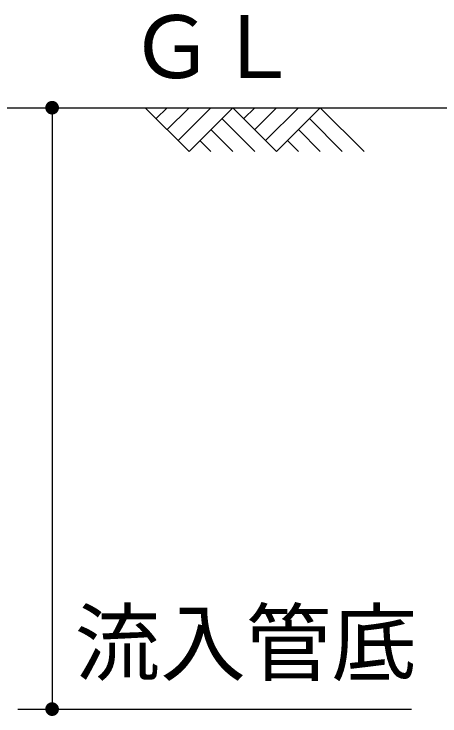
# Model space of a CAD drawing. Units: millimetres, scale not verified. Extents: x -14850 to 14850, y -10500 to 10500.
# Drawn here: x -10606 to -9983, y -3755 to -2728 of the extents above; entities that cross this region are included whole.
import ezdxf
from ezdxf.enums import TextEntityAlignment as Align

# ---------------------------------------------------------------- set-up
doc = ezdxf.new("R2010")
doc.units = ezdxf.units.MM
doc.header["$LTSCALE"] = 50
doc.layers.add('0-0_躯体', color=5, linetype='Continuous', lineweight=25)
doc.styles.add('ＭＳ ゴシック', font='')
doc.styles.get('ＭＳ ゴシック').set_extended_font_data('MS Gothic')

msp = doc.modelspace()

# ---------------------------------------------------------------- linework, layer by layer
at = {"layer": '0-0_躯体', "color": 2}
for p, q in [((-11300.12, -2864.9), (-4582.13, -2864.9)), ((-10550.12, -2864.9), (-10550.12, -3744.9)), ((-10600.12, -3744.9), (-10024.5, -3744.9))]:
    msp.add_line(p, q, dxfattribs=at)
at = {"layer": '0-0_躯体', "color": 3}
for p, q in [((-10349.8, -2928.89), (-10413.8, -2864.9)), ((-10381.8, -2864.9), (-10397.8, -2880.9)), ((-10381.8, -2896.9), (-10349.8, -2864.9)), ((-10365.8, -2912.9), (-10317.8, -2864.9)), ((-10349.8, -2928.89), (-10285.8, -2864.9)), ((-10221.8, -2928.89), (-10285.8, -2864.9)), ((-10269.8, -2880.9), (-10253.8, -2864.9)), ((-10253.8, -2896.9), (-10221.8, -2864.9)), ((-10237.8, -2912.9), (-10189.8, -2864.9)), ((-10221.8, -2928.89), (-10157.8, -2864.9)), ((-10093.8, -2928.89), (-10157.8, -2864.9)), ((-10253.8, -2928.89), (-10301.8, -2880.9)), ((-10173.8, -2880.9), (-10125.8, -2928.89)), ((-10285.8, -2928.89), (-10317.8, -2896.9)), ((-10157.8, -2928.89), (-10189.8, -2896.9)), ((-10317.8, -2928.89), (-10333.8, -2912.9)), ((-10189.8, -2928.89), (-10205.8, -2912.9))]:
    msp.add_line(p, q, dxfattribs=at)
at = {"layer": '0-0_躯体'}
for points in [[(-10552.6, -2855.21), (-10550.12, -2864.9), (-10553.8, -2855.6)], [(-10552.6, -2855.21), (-10550.12, -2854.9), (-10550.12, -2864.9)], [(-10551.37, -2854.97), (-10550.12, -2854.9), (-10552.6, -2855.21)], [(-10550.12, -2854.9), (-10540.12, -2864.9), (-10550.12, -2864.9)], [(-10549.49, -2854.91), (-10540.12, -2864.9), (-10550.12, -2854.9)], [(-10548.24, -2855.07), (-10540.12, -2864.9), (-10549.49, -2854.91)], [(-10547.03, -2855.38), (-10540.12, -2864.9), (-10548.24, -2855.07)], [(-10560.1, -2864.27), (-10550.12, -2864.9), (-10560.12, -2864.9)], [(-10560.12, -2864.9), (-10558.88, -2869.71), (-10560.04, -2866.15)], [(-10560.12, -2864.9), (-10558.21, -2870.77), (-10558.88, -2869.71)], [(-10550.12, -2864.9), (-10558.21, -2870.77), (-10560.12, -2864.9)], [(-10559.94, -2863.02), (-10550.12, -2864.9), (-10560.1, -2864.27)], [(-10559.63, -2861.8), (-10550.12, -2864.9), (-10559.94, -2863.02)], [(-10559.17, -2860.64), (-10550.12, -2864.9), (-10559.63, -2861.8)], [(-10558.56, -2859.54), (-10550.12, -2864.9), (-10559.17, -2860.64)], [(-10557.82, -2858.52), (-10550.12, -2864.9), (-10558.56, -2859.54)], [(-10550.12, -2864.9), (-10557.41, -2871.74), (-10558.21, -2870.77)], [(-10556.96, -2857.61), (-10550.12, -2864.9), (-10557.82, -2858.52)], [(-10550.12, -2864.9), (-10556.49, -2872.6), (-10557.41, -2871.74)], [(-10555.99, -2856.8), (-10550.12, -2864.9), (-10556.96, -2857.61)], [(-10550.12, -2864.9), (-10555.48, -2873.34), (-10556.49, -2872.6)], [(-10554.93, -2856.13), (-10550.12, -2864.9), (-10555.99, -2856.8)], [(-10550.12, -2864.9), (-10554.37, -2873.94), (-10555.48, -2873.34)], [(-10553.8, -2855.6), (-10550.12, -2864.9), (-10554.93, -2856.13)], [(-10550.12, -2864.9), (-10553.21, -2874.41), (-10554.37, -2873.94)], [(-10550.12, -2864.9), (-10551.99, -2874.72), (-10553.21, -2874.41)], [(-10550.12, -2864.9), (-10550.74, -2874.88), (-10551.99, -2874.72)], [(-10550.12, -2864.9), (-10550.12, -2874.9), (-10550.74, -2874.88)], [(-10550.12, -2864.9), (-10548.86, -2874.82), (-10550.12, -2874.9)], [(-10550.12, -2864.9), (-10547.63, -2874.58), (-10548.86, -2874.82)], [(-10550.12, -2864.9), (-10546.44, -2874.19), (-10547.63, -2874.58)], [(-10540.12, -2864.9), (-10546.44, -2874.19), (-10550.12, -2864.9)], [(-10545.86, -2855.85), (-10540.12, -2864.9), (-10547.03, -2855.38)], [(-10540.12, -2864.9), (-10545.3, -2873.66), (-10546.44, -2874.19)], [(-10544.76, -2856.45), (-10540.12, -2864.9), (-10545.86, -2855.85)], [(-10540.12, -2864.9), (-10544.24, -2872.99), (-10545.3, -2873.66)], [(-10543.74, -2857.19), (-10540.12, -2864.9), (-10544.76, -2856.45)], [(-10540.12, -2864.9), (-10543.27, -2872.18), (-10544.24, -2872.99)], [(-10542.83, -2858.05), (-10540.12, -2864.9), (-10543.74, -2857.19)], [(-10540.12, -2864.9), (-10542.41, -2871.27), (-10543.27, -2872.18)], [(-10542.03, -2859.02), (-10540.12, -2864.9), (-10542.83, -2858.05)], [(-10540.12, -2864.9), (-10541.67, -2870.25), (-10542.41, -2871.27)], [(-10541.35, -2860.08), (-10540.12, -2864.9), (-10542.03, -2859.02)], [(-10540.12, -2864.9), (-10541.07, -2869.15), (-10541.67, -2870.25)], [(-10541.35, -2860.08), (-10540.2, -2863.64), (-10540.12, -2864.9)], [(-10540.82, -2861.21), (-10540.2, -2863.64), (-10541.35, -2860.08)], [(-10540.12, -2864.9), (-10540.61, -2867.99), (-10541.07, -2869.15)], [(-10540.82, -2861.21), (-10540.43, -2862.41), (-10540.2, -2863.64)], [(-10540.12, -2864.9), (-10540.29, -2866.77), (-10540.61, -2867.99)], [(-10540.12, -2864.9), (-10540.14, -2865.52), (-10540.29, -2866.77)], [(-10560.04, -2866.15), (-10559.41, -2868.58), (-10559.8, -2867.38)], [(-10560.04, -2866.15), (-10558.88, -2869.71), (-10559.41, -2868.58)], [(-10556.96, -3737.61), (-10550.12, -3744.9), (-10557.82, -3738.52)], [(-10555.99, -3736.81), (-10550.12, -3744.9), (-10556.96, -3737.61)], [(-10554.93, -3736.13), (-10550.12, -3744.9), (-10555.99, -3736.81)], [(-10553.8, -3735.6), (-10550.12, -3744.9), (-10554.93, -3736.13)], [(-10552.6, -3735.21), (-10550.12, -3744.9), (-10553.8, -3735.6)], [(-10552.6, -3735.21), (-10550.12, -3734.9), (-10550.12, -3744.9)], [(-10551.37, -3734.97), (-10550.12, -3734.9), (-10552.6, -3735.21)], [(-10550.12, -3734.9), (-10540.12, -3744.9), (-10550.12, -3744.9)], [(-10549.49, -3734.92), (-10540.12, -3744.9), (-10550.12, -3734.9)], [(-10548.24, -3735.07), (-10540.12, -3744.9), (-10549.49, -3734.92)], [(-10547.03, -3735.38), (-10540.12, -3744.9), (-10548.24, -3735.07)], [(-10545.86, -3735.85), (-10540.12, -3744.9), (-10547.03, -3735.38)], [(-10544.76, -3736.45), (-10540.12, -3744.9), (-10545.86, -3735.85)], [(-10543.74, -3737.19), (-10540.12, -3744.9), (-10544.76, -3736.45)], [(-10542.83, -3738.05), (-10540.12, -3744.9), (-10543.74, -3737.19)], [(-10542.03, -3739.02), (-10540.12, -3744.9), (-10542.83, -3738.05)], [(-10560.1, -3744.27), (-10550.12, -3744.9), (-10560.12, -3744.9)], [(-10560.12, -3744.9), (-10558.21, -3750.77), (-10560.04, -3746.15)], [(-10560.12, -3744.9), (-10557.41, -3751.74), (-10558.21, -3750.77)], [(-10550.12, -3744.9), (-10557.41, -3751.74), (-10560.12, -3744.9)], [(-10559.94, -3743.02), (-10550.12, -3744.9), (-10560.1, -3744.27)], [(-10560.04, -3746.15), (-10558.88, -3749.71), (-10559.8, -3747.38)], [(-10560.04, -3746.15), (-10558.21, -3750.77), (-10558.88, -3749.71)], [(-10559.63, -3741.81), (-10550.12, -3744.9), (-10559.94, -3743.02)], [(-10559.8, -3747.38), (-10558.88, -3749.71), (-10559.41, -3748.58)], [(-10559.17, -3740.64), (-10550.12, -3744.9), (-10559.63, -3741.81)], [(-10558.56, -3739.54), (-10550.12, -3744.9), (-10559.17, -3740.64)], [(-10557.82, -3738.52), (-10550.12, -3744.9), (-10558.56, -3739.54)], [(-10550.12, -3744.9), (-10556.49, -3752.6), (-10557.41, -3751.74)], [(-10550.12, -3744.9), (-10555.48, -3753.34), (-10556.49, -3752.6)], [(-10550.12, -3744.9), (-10554.37, -3753.94), (-10555.48, -3753.34)], [(-10550.12, -3744.9), (-10553.21, -3754.41), (-10554.37, -3753.94)], [(-10550.12, -3744.9), (-10551.99, -3754.72), (-10553.21, -3754.41)], [(-10550.12, -3744.9), (-10550.74, -3754.88), (-10551.99, -3754.72)], [(-10550.12, -3744.9), (-10550.12, -3754.9), (-10550.74, -3754.88)], [(-10550.12, -3744.9), (-10548.86, -3754.82), (-10550.12, -3754.9)], [(-10550.12, -3744.9), (-10547.63, -3754.58), (-10548.86, -3754.82)], [(-10550.12, -3744.9), (-10546.44, -3754.19), (-10547.63, -3754.58)], [(-10540.12, -3744.9), (-10546.44, -3754.19), (-10550.12, -3744.9)], [(-10540.12, -3744.9), (-10545.3, -3753.66), (-10546.44, -3754.19)], [(-10540.12, -3744.9), (-10544.24, -3752.99), (-10545.3, -3753.66)], [(-10540.12, -3744.9), (-10543.27, -3752.19), (-10544.24, -3752.99)], [(-10540.12, -3744.9), (-10542.41, -3751.27), (-10543.27, -3752.19)], [(-10540.12, -3744.9), (-10541.67, -3750.25), (-10542.41, -3751.27)], [(-10542.03, -3739.02), (-10540.2, -3743.64), (-10540.12, -3744.9)], [(-10541.35, -3740.08), (-10540.2, -3743.64), (-10542.03, -3739.02)], [(-10540.12, -3744.9), (-10541.07, -3749.15), (-10541.67, -3750.25)], [(-10541.35, -3740.08), (-10540.43, -3742.41), (-10540.2, -3743.64)], [(-10540.82, -3741.21), (-10540.43, -3742.41), (-10541.35, -3740.08)], [(-10540.12, -3744.9), (-10540.61, -3747.99), (-10541.07, -3749.15)], [(-10540.12, -3744.9), (-10540.29, -3746.77), (-10540.61, -3747.99)], [(-10540.12, -3744.9), (-10540.14, -3745.52), (-10540.29, -3746.77)]]:
    msp.add_solid(points, dxfattribs=at)

# ---------------------------------------------------------------- texts
at = {"layer": '0-0_躯体', "color": 4, "style": 'ＭＳ ゴシック'}
for s, p in [('ＧＬ', (-10437.66, -2848.9)), ('流入管底', (-10517.18, -3721.35))]:
    msp.add_text(s, height=91.79, dxfattribs=at).set_placement(p, align=Align.BOTTOM_LEFT)

doc.saveas('drawing.dxf')
